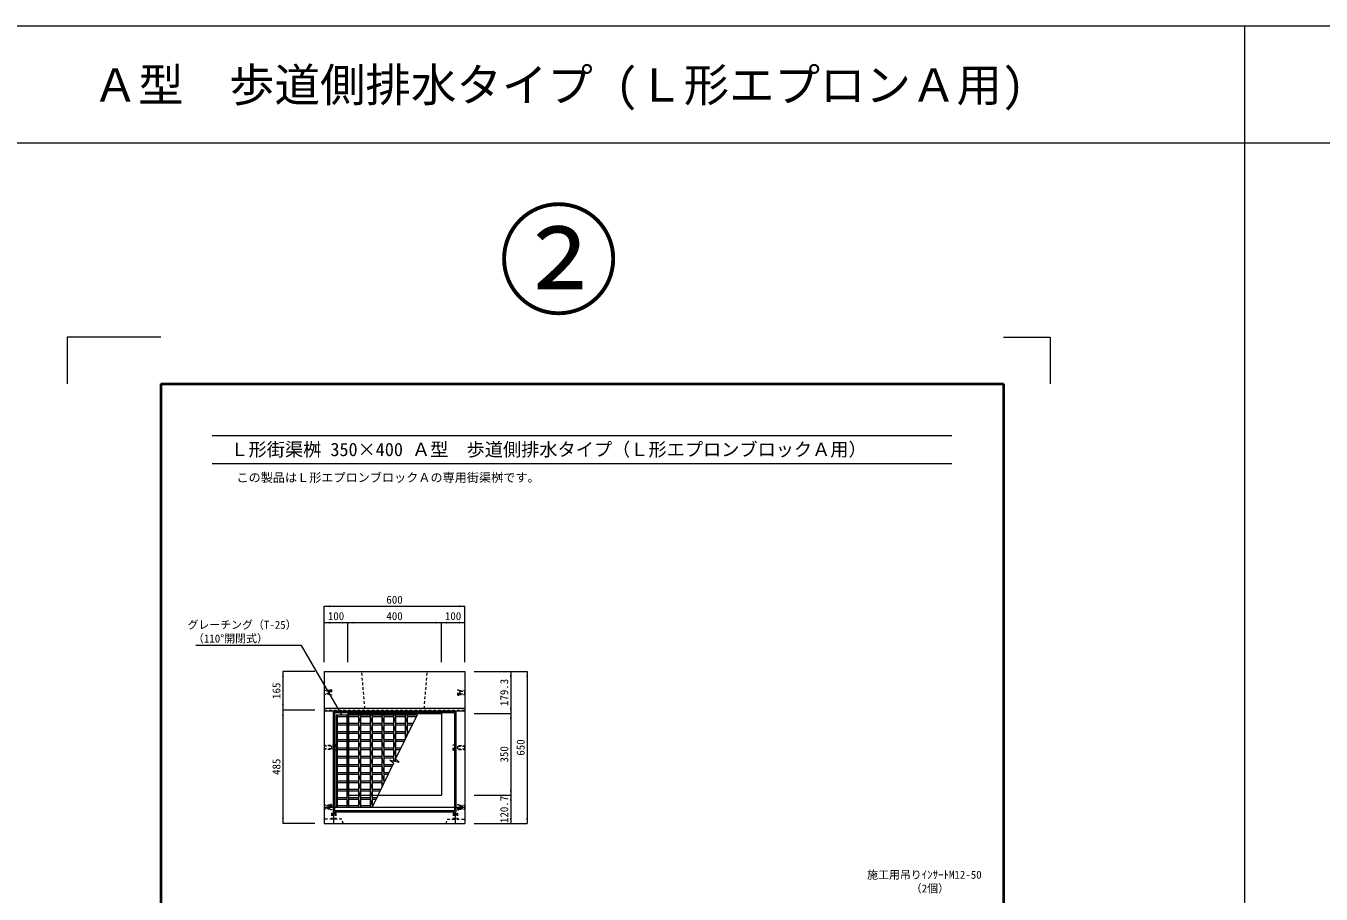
# Model space of a CAD drawing. Units: millimetres at full size. Extents: x 4177 to 21757, y -15978 to -7878.
# Drawn here: x 10691 to 16224, y -11589 to -7878 of the extents above; entities that cross this region are included whole.
import ezdxf
from ezdxf.enums import TextEntityAlignment as Align

# ---------------------------------------------------------------- set-up
doc = ezdxf.new("R2010")
doc.units = ezdxf.units.MM
doc.header["$LTSCALE"] = 15
doc.linetypes.add('USER1', pattern=[1.35, 0.75, -0.6])
doc.layers.add('0_2', color=7, linetype='Continuous')
doc.layers.add('注釈', color=2, linetype='Continuous')
for name, color, linetype, lineweight in [('Defpoints_7', 7, 'Continuous', 13), ('インサート', 3, 'USER1', 5), ('グレーチング', 7, 'Continuous', 5), ('中心線', 241, 'Continuous', 13), ('受枠', 3, 'USER1', 9), ('図枠', 7, 'Continuous', 5), ('境界ブロック', 3, 'USER1', 13), ('寸法線', 7, 'Continuous', 13), ('引出線', 4, 'Continuous', 13), ('枠', 1, 'Continuous', 9), ('補助線', 8, 'Continuous', 13), ('集水桝', 1, 'Continuous', 13)]:
    doc.layers.add(name, color=color, linetype=linetype, lineweight=lineweight)
doc.styles.add('ＭＳ ゴシック', font='')
doc.styles.get('ＭＳ ゴシック').set_extended_font_data('MS Gothic')

# ---------------------------------------------------------------- blocks, each defined once
blk = doc.blocks.new('filled_arrow')
at = {"color": 0, "linetype": 'Continuous', "lineweight": -2}
blk.add_solid([(7.5, 1.25), (0, 0), (7.5, -1.25)], dxfattribs=at)
blk = doc.blocks.new('open_arrow')
at = {"color": 0, "linetype": 'Continuous', "lineweight": -2}
blk.add_lwpolyline([(7.5, 1.25), (0, 0), (7.5, -1.25)], dxfattribs=at)

msp = doc.modelspace()

# ---------------------------------------------------------------- linework, layer by layer
at = {"layer": 'Defpoints_7'}
for p, q in [((10867.1, -9208.4), (10867.1, -9408.4)), ((11267.1, -9208.4), (10867.1, -9208.4)), ((14867.1, -9208.4), (15067.1, -9208.4)), ((15067.1, -9208.4), (15067.1, -9408.4))]:
    msp.add_line(p, q, dxfattribs=at)
at = {"layer": 'インサート'}
for p, q in [((11992.1, -10718.78), (11966.1, -10718.78)), ((11966.1, -10718.78), (11966.1, -10735.28)), ((11986.1, -10721.03), (11966.1, -10721.03)), ((11986.1, -10733.03), (11966.1, -10733.03)), ((11986.1, -10721.03), (11986.1, -10733.03)), ((11996.1, -10715.03), (11992.1, -10715.03)), ((11992.1, -10715.03), (11992.1, -10739.03)), ((11996.1, -10715.03), (11996.1, -10739.03)), ((12536.1, -10715.03), (12540.1, -10715.03)), ((12536.1, -10739.03), (12536.1, -10715.03)), ((12540.1, -10739.03), (12540.1, -10715.03)), ((12540.1, -10718.78), (12566.1, -10718.78)), ((12546.1, -10721.03), (12566.1, -10721.03)), ((12546.1, -10733.03), (12546.1, -10721.03)), ((12546.1, -10733.03), (12566.1, -10733.03)), ((12566.1, -10735.28), (12566.1, -10718.78)), ((11992.1, -10735.28), (11966.1, -10735.28)), ((11996.1, -10739.03), (11992.1, -10739.03)), ((12536.1, -10739.03), (12540.1, -10739.03)), ((12540.1, -10735.28), (12566.1, -10735.28)), ((12012.1, -10953.78), (11966.1, -10953.78)), ((11966.1, -10953.78), (11966.1, -10970.28)), ((12016.1, -10950.03), (12012.1, -10950.03)), ((12012.1, -10950.03), (12012.1, -10974.03)), ((12016.1, -10950.03), (12016.1, -10974.03)), ((12516.1, -10950.03), (12520.1, -10950.03)), ((12516.1, -10974.03), (12516.1, -10950.03)), ((12520.1, -10974.03), (12520.1, -10950.03)), ((12520.1, -10953.78), (12566.1, -10953.78)), ((12566.1, -10970.28), (12566.1, -10953.78)), ((11996.1, -10956.03), (11966.1, -10956.03)), ((11996.1, -10968.03), (11966.1, -10968.03)), ((12012.1, -10970.28), (11966.1, -10970.28)), ((11996.1, -10956.03), (11996.1, -10968.03)), ((12016.1, -10974.03), (12012.1, -10974.03)), ((12516.1, -10974.03), (12520.1, -10974.03)), ((12520.1, -10970.28), (12566.1, -10970.28)), ((12536.1, -10956.03), (12566.1, -10956.03)), ((12536.1, -10968.03), (12536.1, -10956.03)), ((12536.1, -10968.03), (12566.1, -10968.03)), ((11992.1, -11208.78), (11966.1, -11208.78)), ((11966.1, -11208.78), (11966.1, -11225.28)), ((11986.1, -11211.03), (11966.1, -11211.03)), ((11986.1, -11223.03), (11966.1, -11223.03)), ((11992.1, -11225.28), (11966.1, -11225.28)), ((11986.1, -11211.03), (11986.1, -11223.03)), ((11996.1, -11205.03), (11992.1, -11205.03)), ((11992.1, -11205.03), (11992.1, -11229.03)), ((11996.1, -11229.03), (11992.1, -11229.03)), ((11996.1, -11205.03), (11996.1, -11229.03)), ((12536.1, -11205.03), (12540.1, -11205.03)), ((12536.1, -11229.03), (12536.1, -11205.03)), ((12536.1, -11229.03), (12540.1, -11229.03)), ((12540.1, -11229.03), (12540.1, -11205.03)), ((12540.1, -11208.78), (12566.1, -11208.78)), ((12540.1, -11225.28), (12566.1, -11225.28)), ((12546.1, -11211.03), (12566.1, -11211.03)), ((12546.1, -11223.03), (12546.1, -11211.03)), ((12546.1, -11223.03), (12566.1, -11223.03)), ((12566.1, -11225.28), (12566.1, -11208.78)), ((11996.6, -11243.03), (11996.6, -11268.03)), ((12015.6, -11243.03), (11996.6, -11243.03)), ((12015.6, -11268.03), (11996.6, -11268.03)), ((12000.1, -11243.03), (12000.1, -11268.03)), ((12012.1, -11243.03), (12012.1, -11268.03)), ((12015.6, -11243.03), (12015.6, -11268.03)), ((12516.6, -11243.03), (12516.6, -11268.03)), ((12516.6, -11243.03), (12535.6, -11243.03)), ((12516.6, -11268.03), (12535.6, -11268.03)), ((12520.1, -11243.03), (12520.1, -11268.03)), ((12532.1, -11243.03), (12532.1, -11268.03)), ((12535.6, -11243.03), (12535.6, -11268.03))]:
    msp.add_line(p, q, dxfattribs=at)
at = {"layer": 'インサート', "color": 4}
for p, q in [((11997.6, -11242.53), (11997.6, -11243.03)), ((12001.25, -11242.53), (11997.6, -11242.53)), ((12000.75, -11243.03), (11997.6, -11243.03)), ((12000.75, -11243.03), (12000.75, -11246.03)), ((12011.45, -11246.03), (12000.75, -11246.03)), ((12001.25, -11242.53), (12001.25, -11245.53)), ((12010.95, -11245.53), (12001.25, -11245.53)), ((12010.95, -11242.53), (12010.95, -11245.53)), ((12014.6, -11242.53), (12010.95, -11242.53)), ((12011.45, -11243.03), (12011.45, -11246.03)), ((12014.6, -11243.03), (12011.45, -11243.03)), ((12014.6, -11242.53), (12014.6, -11243.03)), ((12517.6, -11242.53), (12517.6, -11243.03)), ((12517.6, -11242.53), (12521.25, -11242.53)), ((12517.6, -11243.03), (12520.75, -11243.03)), ((12520.75, -11243.03), (12520.75, -11246.03)), ((12520.75, -11246.03), (12531.45, -11246.03)), ((12521.25, -11242.53), (12521.25, -11245.53)), ((12521.25, -11245.53), (12530.95, -11245.53)), ((12530.95, -11242.53), (12530.95, -11245.53)), ((12530.95, -11242.53), (12534.6, -11242.53)), ((12531.45, -11243.03), (12531.45, -11246.03)), ((12531.45, -11243.03), (12534.6, -11243.03)), ((12534.6, -11242.53), (12534.6, -11243.03))]:
    msp.add_line(p, q, dxfattribs=at)
at = {"layer": 'グレーチング'}
for p, q in [((12016.1, -10822.58), (12016.1, -11217.58)), ((12016.1, -10822.58), (12362.1, -10822.58)), ((12020.6, -10822.58), (12020.6, -11217.58)), ((12020.6, -10829.58), (12062.1, -10829.58)), ((12062.1, -10822.58), (12062.1, -11217.58)), ((12062.1, -10829.58), (12070.1, -10857.85)), ((12070.1, -10822.58), (12070.1, -11217.58)), ((12070.1, -10829.58), (12112.1, -10829.58)), ((12112.1, -10822.58), (12112.1, -11217.58)), ((12112.1, -10829.58), (12120.1, -10857.85)), ((12120.1, -10822.58), (12120.1, -11217.58)), ((12120.1, -10829.58), (12162.1, -10829.58)), ((12162.1, -10822.58), (12162.1, -11217.58)), ((12162.1, -10829.58), (12170.1, -10857.85)), ((12170.1, -10822.58), (12170.1, -11217.58)), ((12170.1, -10829.58), (12212.1, -10829.58)), ((12212.1, -10822.58), (12212.1, -11131.17)), ((12212.1, -10829.58), (12220.1, -10857.85)), ((12220.1, -10822.58), (12220.1, -11114.71)), ((12220.1, -10829.58), (12262.1, -10829.58)), ((12262.1, -10822.58), (12262.1, -11019.24)), ((12262.1, -10829.58), (12270.1, -10857.85)), ((12270.1, -10822.58), (12270.1, -11020.92)), ((12270.1, -10829.58), (12312.1, -10829.58)), ((12362.1, -10822.58), (12270.47, -11011.08)), ((12312.1, -10822.58), (12312.1, -10925.44)), ((12312.1, -10829.58), (12320.1, -10857.85)), ((12320.1, -10822.58), (12320.1, -10908.98)), ((12320.1, -10829.58), (12358.7, -10829.58)), ((12020.6, -10857.85), (12062.1, -10857.85)), ((12020.6, -10864.85), (12062.1, -10864.85)), ((12020.6, -10893.12), (12062.1, -10893.12)), ((12062.1, -10864.85), (12070.1, -10893.12)), ((12070.1, -10857.85), (12112.1, -10857.85)), ((12070.1, -10864.85), (12112.1, -10864.85)), ((12070.1, -10893.12), (12112.1, -10893.12)), ((12112.1, -10864.85), (12120.1, -10893.12)), ((12120.1, -10857.85), (12162.1, -10857.85)), ((12120.1, -10864.85), (12162.1, -10864.85)), ((12120.1, -10893.12), (12162.1, -10893.12)), ((12162.1, -10864.85), (12170.1, -10893.12)), ((12170.1, -10857.85), (12212.1, -10857.85)), ((12170.1, -10864.85), (12212.1, -10864.85)), ((12170.1, -10893.12), (12212.1, -10893.12)), ((12212.1, -10864.85), (12220.1, -10893.12)), ((12220.1, -10857.85), (12262.1, -10857.85)), ((12220.1, -10864.85), (12262.1, -10864.85)), ((12220.1, -10893.12), (12262.1, -10893.12)), ((12262.1, -10864.85), (12270.1, -10893.12)), ((12270.1, -10857.85), (12312.1, -10857.85)), ((12270.1, -10864.85), (12312.1, -10864.85)), ((12270.1, -10893.12), (12312.1, -10893.12)), ((12312.1, -10864.85), (12320.1, -10893.12)), ((12320.1, -10857.85), (12344.95, -10857.85)), ((12320.1, -10864.85), (12341.55, -10864.85)), ((12320.1, -10893.12), (12327.81, -10893.12)), ((12020.6, -10900.12), (12062.1, -10900.12)), ((12020.6, -10928.4), (12062.1, -10928.4)), ((12020.6, -10935.4), (12062.1, -10935.4)), ((12062.1, -10900.12), (12070.1, -10928.4)), ((12062.1, -10935.4), (12070.1, -10963.67)), ((12070.1, -10900.12), (12112.1, -10900.12)), ((12070.1, -10928.4), (12112.1, -10928.4)), ((12070.1, -10935.4), (12112.1, -10935.4)), ((12112.1, -10900.12), (12120.1, -10928.4)), ((12112.1, -10935.4), (12120.1, -10963.67)), ((12120.1, -10900.12), (12162.1, -10900.12)), ((12120.1, -10928.4), (12162.1, -10928.4)), ((12120.1, -10935.4), (12162.1, -10935.4)), ((12162.1, -10900.12), (12170.1, -10928.4)), ((12162.1, -10935.4), (12170.1, -10963.67)), ((12170.1, -10900.12), (12212.1, -10900.12)), ((12170.1, -10928.4), (12212.1, -10928.4)), ((12170.1, -10935.4), (12212.1, -10935.4)), ((12212.1, -10900.12), (12220.1, -10928.4)), ((12212.1, -10935.4), (12220.1, -10963.67)), ((12220.1, -10900.12), (12262.1, -10900.12)), ((12220.1, -10928.4), (12262.1, -10928.4)), ((12220.1, -10935.4), (12262.1, -10935.4)), ((12262.1, -10900.12), (12270.1, -10928.4)), ((12262.1, -10935.4), (12270.1, -10963.67)), ((12270.1, -10900.12), (12312.1, -10900.12)), ((12270.1, -10928.4), (12310.66, -10928.4)), ((12270.1, -10935.4), (12307.26, -10935.4)), ((12312.1, -10900.12), (12316.63, -10916.13)), ((12320.1, -10900.12), (12324.41, -10900.12)), ((12020.6, -10963.67), (12062.1, -10963.67)), ((12020.6, -10970.67), (12062.1, -10970.67)), ((12020.6, -10998.94), (12062.1, -10998.94)), ((12020.6, -11005.94), (12062.1, -11005.94)), ((12062.1, -10970.67), (12070.1, -10998.94)), ((12062.1, -11005.94), (12070.1, -11034.21)), ((12070.1, -10963.67), (12112.1, -10963.67)), ((12070.1, -10970.67), (12112.1, -10970.67)), ((12070.1, -10998.94), (12112.1, -10998.94)), ((12070.1, -11005.94), (12112.1, -11005.94)), ((12112.1, -10970.67), (12120.1, -10998.94)), ((12112.1, -11005.94), (12120.1, -11034.21)), ((12120.1, -10963.67), (12162.1, -10963.67)), ((12120.1, -10970.67), (12162.1, -10970.67)), ((12120.1, -10998.94), (12162.1, -10998.94)), ((12120.1, -11005.94), (12162.1, -11005.94)), ((12162.1, -10970.67), (12170.1, -10998.94)), ((12162.1, -11005.94), (12170.1, -11034.21)), ((12170.1, -10963.67), (12212.1, -10963.67)), ((12170.1, -10970.67), (12212.1, -10970.67)), ((12170.1, -10998.94), (12212.1, -10998.94)), ((12170.1, -11005.94), (12212.1, -11005.94)), ((12212.1, -10970.67), (12220.1, -10998.94)), ((12212.1, -11005.94), (12220.1, -11034.21)), ((12220.1, -10963.67), (12262.1, -10963.67)), ((12220.1, -10970.67), (12262.1, -10970.67)), ((12220.1, -10998.94), (12262.1, -10998.94)), ((12220.1, -11005.94), (12262.1, -11005.94)), ((12262.1, -10970.67), (12270.1, -10998.94)), ((12262.1, -11005.94), (12266.1, -11020.08)), ((12270.1, -10963.67), (12293.52, -10963.67)), ((12270.1, -10970.67), (12290.12, -10970.67)), ((12270.1, -10998.94), (12276.37, -10998.94)), ((12270.1, -11005.94), (12272.97, -11005.94)), ((12020.6, -11034.21), (12062.1, -11034.21)), ((12020.6, -11041.21), (12062.1, -11041.21)), ((12062.1, -11041.21), (12070.1, -11069.49)), ((12070.1, -11034.21), (12112.1, -11034.21)), ((12070.1, -11041.21), (12112.1, -11041.21)), ((12112.1, -11041.21), (12120.1, -11069.49)), ((12120.1, -11034.21), (12162.1, -11034.21)), ((12120.1, -11041.21), (12162.1, -11041.21)), ((12162.1, -11041.21), (12170.1, -11069.49)), ((12261.73, -11029.07), (12170.1, -11217.58)), ((12170.1, -11034.21), (12212.1, -11034.21)), ((12170.1, -11041.21), (12212.1, -11041.21)), ((12212.1, -11041.21), (12220.1, -11069.49)), ((12220.1, -11034.21), (12259.23, -11034.21)), ((12220.1, -11041.21), (12255.83, -11041.21)), ((12261.73, -11029.07), (12245.93, -11015.83)), ((12245.93, -11015.83), (12286.27, -11024.32)), ((12286.27, -11024.32), (12270.47, -11011.08)), ((12020.6, -11069.49), (12062.1, -11069.49)), ((12020.6, -11076.49), (12062.1, -11076.49)), ((12020.6, -11104.76), (12062.1, -11104.76)), ((12020.6, -11111.76), (12062.1, -11111.76)), ((12062.1, -11076.49), (12070.1, -11104.76)), ((12062.1, -11111.76), (12070.1, -11140.03)), ((12070.1, -11069.49), (12112.1, -11069.49)), ((12070.1, -11076.49), (12112.1, -11076.49)), ((12070.1, -11104.76), (12112.1, -11104.76)), ((12070.1, -11111.76), (12112.1, -11111.76)), ((12112.1, -11076.49), (12120.1, -11104.76)), ((12112.1, -11111.76), (12120.1, -11140.03)), ((12120.1, -11069.49), (12162.1, -11069.49)), ((12120.1, -11076.49), (12162.1, -11076.49)), ((12120.1, -11104.76), (12162.1, -11104.76)), ((12120.1, -11111.76), (12162.1, -11111.76)), ((12162.1, -11076.49), (12170.1, -11104.76)), ((12162.1, -11111.76), (12170.1, -11140.03)), ((12170.1, -11069.49), (12212.1, -11069.49)), ((12170.1, -11076.49), (12212.1, -11076.49)), ((12170.1, -11104.76), (12212.1, -11104.76)), ((12170.1, -11111.76), (12212.1, -11111.76)), ((12212.1, -11076.49), (12220.1, -11104.76)), ((12212.1, -11111.76), (12215.57, -11124.03)), ((12220.1, -11069.49), (12242.08, -11069.49)), ((12220.1, -11076.49), (12238.68, -11076.49)), ((12220.1, -11104.76), (12224.94, -11104.76)), ((12220.1, -11111.76), (12221.54, -11111.76)), ((12020.6, -11140.03), (12062.1, -11140.03)), ((12020.6, -11147.03), (12062.1, -11147.03)), ((12020.6, -11175.31), (12062.1, -11175.31)), ((12062.1, -11147.03), (12070.1, -11175.31)), ((12070.1, -11140.03), (12112.1, -11140.03)), ((12070.1, -11147.03), (12112.1, -11147.03)), ((12070.1, -11175.31), (12112.1, -11175.31)), ((12112.1, -11147.03), (12120.1, -11175.31)), ((12120.1, -11140.03), (12162.1, -11140.03)), ((12120.1, -11147.03), (12162.1, -11147.03)), ((12120.1, -11175.31), (12162.1, -11175.31)), ((12162.1, -11147.03), (12170.1, -11175.31)), ((12170.1, -11140.03), (12207.79, -11140.03)), ((12170.1, -11147.03), (12204.39, -11147.03)), ((12170.1, -11175.31), (12190.65, -11175.31)), ((12016.1, -11217.58), (12170.1, -11217.58)), ((12020.6, -11182.31), (12062.1, -11182.31)), ((12020.6, -11210.58), (12062.1, -11210.58)), ((12062.1, -11182.31), (12070.1, -11210.58)), ((12070.1, -11182.31), (12112.1, -11182.31)), ((12070.1, -11210.58), (12112.1, -11210.58)), ((12112.1, -11182.31), (12120.1, -11210.58)), ((12120.1, -11182.31), (12162.1, -11182.31)), ((12120.1, -11210.58), (12162.1, -11210.58)), ((12162.1, -11182.31), (12170.1, -11210.58)), ((12170.1, -11182.31), (12187.25, -11182.31)), ((12170.1, -11210.58), (12173.5, -11210.58))]:
    msp.add_line(p, q, dxfattribs=at)
at = {"layer": '中心線'}
for p, q in [((12006.1, -11287.03), (12006.1, -11243.03)), ((12526.1, -11287.03), (12526.1, -11243.03))]:
    msp.add_line(p, q, dxfattribs=at)
at = {"layer": '受枠', "linetype": 'Continuous'}
for p, q in [((12003.6, -10806.58), (12528.6, -10806.58)), ((12003.6, -10806.58), (12003.6, -11236.58)), ((12009.6, -10812.58), (12522.6, -10812.58)), ((12009.6, -10812.58), (12009.6, -11230.58)), ((12522.6, -10812.58), (12522.6, -11230.58)), ((12528.6, -10806.58), (12528.6, -11236.58)), ((12009.6, -11230.58), (12522.6, -11230.58)), ((12003.6, -11236.58), (12528.6, -11236.58))]:
    msp.add_line(p, q, dxfattribs=at)
at = {"layer": '図枠', "lineweight": 40}
for p, q in [((11267.1, -9408.4), (14867.1, -9408.4)), ((11267.1, -9408.4), (11267.1, -14948.4)), ((14867.1, -9408.4), (14867.1, -14948.4))]:
    msp.add_line(p, q, dxfattribs=at)
at = {"layer": '図枠', "lineweight": 13}
for p, q in [((11487.1, -9628.4), (14647.1, -9628.4)), ((11487.1, -9748.4), (14647.1, -9748.4))]:
    msp.add_line(p, q, dxfattribs=at)
at = {"layer": '境界ブロック', "lineweight": 5}
msp.add_line((11966.1, -10802.03), (12566.1, -10802.03), dxfattribs=at)
at = {"layer": '寸法線'}
for p, q in [((11966.1, -10358.53), (12566.1, -10358.53)), ((11966.1, -10597.03), (11966.1, -10358.53)), ((12566.1, -10597.03), (12566.1, -10358.53)), ((11966.1, -10428.53), (12066.1, -10428.53)), ((11966.1, -10597.03), (11966.1, -10428.53)), ((12066.1, -10597.03), (12066.1, -10428.53)), ((12066.1, -10428.53), (12466.1, -10428.53)), ((12066.1, -10597.03), (12066.1, -10428.53)), ((12466.1, -10597.03), (12466.1, -10428.53)), ((12466.1, -10428.53), (12566.1, -10428.53)), ((12466.1, -10597.03), (12466.1, -10428.53)), ((12566.1, -10597.03), (12566.1, -10428.53)), ((11789.4, -10637.03), (11789.4, -10802.03)), ((11926.1, -10637.03), (11789.4, -10637.03)), ((12606.1, -10637.03), (12762.56, -10637.03)), ((12606.1, -10637.03), (12832.56, -10637.03)), ((12762.56, -10637.03), (12762.56, -10816.33)), ((12832.56, -10637.03), (12832.56, -11287.03)), ((11926.1, -10802.03), (11789.4, -10802.03)), ((11789.4, -10802.03), (11789.4, -11287.03)), ((11926.1, -10802.03), (11789.4, -10802.03)), ((12606.1, -10816.33), (12762.56, -10816.33)), ((12606.1, -10816.33), (12762.56, -10816.33)), ((12762.56, -10816.33), (12762.56, -11166.33)), ((12606.1, -11166.33), (12762.56, -11166.33)), ((12606.1, -11166.33), (12762.56, -11166.33)), ((12762.56, -11166.33), (12762.56, -11287.03)), ((11926.1, -11287.03), (11789.4, -11287.03)), ((12606.1, -11287.03), (12762.56, -11287.03)), ((12606.1, -11287.03), (12832.56, -11287.03))]:
    msp.add_line(p, q, dxfattribs=at)
at = {"layer": '引出線'}
msp.add_lwpolyline([(12041.35, -10822.58), (11867.91, -10526.69), (11417.19, -10526.69)], dxfattribs=at)
at = {"layer": '枠'}
for p, q in [((4177.1, -7878.4), (21757.1, -7878.4)), ((15897.1, -7878.4), (15897.1, -15978.4)), ((4177.1, -8378.4), (21757.1, -8378.4))]:
    msp.add_line(p, q, dxfattribs=at)
at = {"layer": '補助線'}
msp.add_line((11966.1, -11217.03), (12566.1, -11217.03), dxfattribs=at)
at = {"layer": '集水桝'}
for p, q in [((11966.1, -10637.03), (11966.1, -11287.03)), ((11966.1, -10637.03), (12566.1, -10637.03)), ((12566.1, -10637.03), (12566.1, -11287.03)), ((12566.1, -10795.93), (11966.1, -10795.93)), ((12566.1, -10806.58), (11966.1, -10806.58)), ((12066.1, -10816.33), (12466.1, -10816.33)), ((12066.1, -10816.33), (12066.1, -11166.33)), ((12466.1, -10816.33), (12466.1, -11166.33)), ((12066.1, -11166.33), (12466.1, -11166.33)), ((11966.1, -11287.03), (12566.1, -11287.03))]:
    msp.add_line(p, q, dxfattribs=at)
at = {"layer": '集水桝', "linetype": 'USER1'}
for p, q in [((12141.1, -10816.33), (12126.1, -10637.03)), ((12391.1, -10816.33), (12406.1, -10637.03)), ((12041.1, -11268.03), (11966.1, -11268.03)), ((12046.1, -11287.03), (12041.1, -11268.03)), ((12486.1, -11287.03), (12491.1, -11268.03)), ((12491.1, -11268.03), (12566.1, -11268.03))]:
    msp.add_line(p, q, dxfattribs=at)

# ---------------------------------------------------------------- block references
at = {"layer": '寸法線', "xscale": 3.2, "yscale": 3.2}
for p in [(11966.1, -10358.53), (11966.1, -10428.53), (12066.1, -10428.53), (12466.1, -10428.53)]:
    msp.add_blockref('filled_arrow', p, dxfattribs=at)
for p, rotation in [((12566.1, -10358.53), 180), ((12066.1, -10428.53), 180), ((12466.1, -10428.53), 180), ((12566.1, -10428.53), 180), ((11789.4, -10637.03), 270), ((12762.56, -10637.03), 270), ((12832.56, -10637.03), 270), ((11789.4, -10802.03), 90), ((11789.4, -10802.03), 270), ((12762.56, -10816.33), 90), ((12762.56, -10816.33), 270), ((12762.56, -11166.33), 90), ((12762.56, -11166.33), 270), ((11789.4, -11287.03), 90), ((12762.56, -11287.03), 90), ((12832.56, -11287.03), 90)]:
    msp.add_blockref('filled_arrow', p, dxfattribs=dict(at, rotation=rotation))
at = {"layer": '引出線', "xscale": 0.16, "yscale": 0.16, "rotation": 120.4}
msp.add_blockref('open_arrow', (12041.35, -10822.58), dxfattribs=at)

# ---------------------------------------------------------------- texts
at = {"layer": '0_2', "style": 'ＭＳ ゴシック'}
msp.add_text('Ａ型\u3000歩道側排水タイプ (Ｌ形エプロンＡ用)', height=142.4, dxfattribs=at).set_placement((12967.1, -8130.61), align=Align.MIDDLE_CENTER)
at = {"layer": '図枠', "style": 'ＭＳ ゴシック'}
for s, height, p in [('\u3000Ｌ形街渠桝 350×400 Ａ型\u3000歩道側排水タイプ（Ｌ形エプロンブロックＡ用）', 56.96, (11487.1, -9688.4)), ('\u3000\u3000この製品はＬ形エプロンブロックＡの専用街渠桝です。', 37.98, (11487.1, -9808.4))]:
    msp.add_text(s, height=height, dxfattribs=at).set_placement(p, align=Align.MIDDLE_LEFT)
at = {"layer": '寸法線', "style": 'ＭＳ ゴシック'}
for s, p in [('600', (12266.1, -10330.53)), ('100', (12016.1, -10400.53)), ('400', (12266.1, -10400.53)), ('100', (12516.1, -10400.53))]:
    msp.add_text(s, height=34.18, dxfattribs=at).set_placement(p, align=Align.MIDDLE_CENTER)
for s, p in [('179.3', (12734.56, -10726.68)), ('165', (11761.4, -10719.53)), ('650', (12804.56, -10962.03)), ('350', (12734.56, -10991.33)), ('485', (11761.4, -11044.53)), ('120.7', (12734.56, -11226.68))]:
    msp.add_text(s, height=34.18, rotation=90, dxfattribs=at).set_placement(p, align=Align.MIDDLE_CENTER)
at = {"layer": '引出線', "style": 'ＭＳ ゴシック'}
for s, p in [('グレーチング（T-25）', (11381.71, -10465.18)), ('（110°開閉式）\u3000\u3000', (11405.02, -10523.68)), ('施工用吊りｲﾝｻｰﾄM12-50', (14285.01, -11533.25)), ('\u3000\u3000\u3000\u3000（2個）', (14285.01, -11591.75))]:
    msp.add_text(s, height=34.18, dxfattribs=at).set_placement(p, align=Align.BOTTOM_LEFT)
at = {"layer": '注釈', "style": 'ＭＳ ゴシック'}
msp.add_text('②', height=379.8, dxfattribs=at).set_placement((12967.1, -8690.4), align=Align.TOP_CENTER)

doc.saveas('drawing.dxf')
